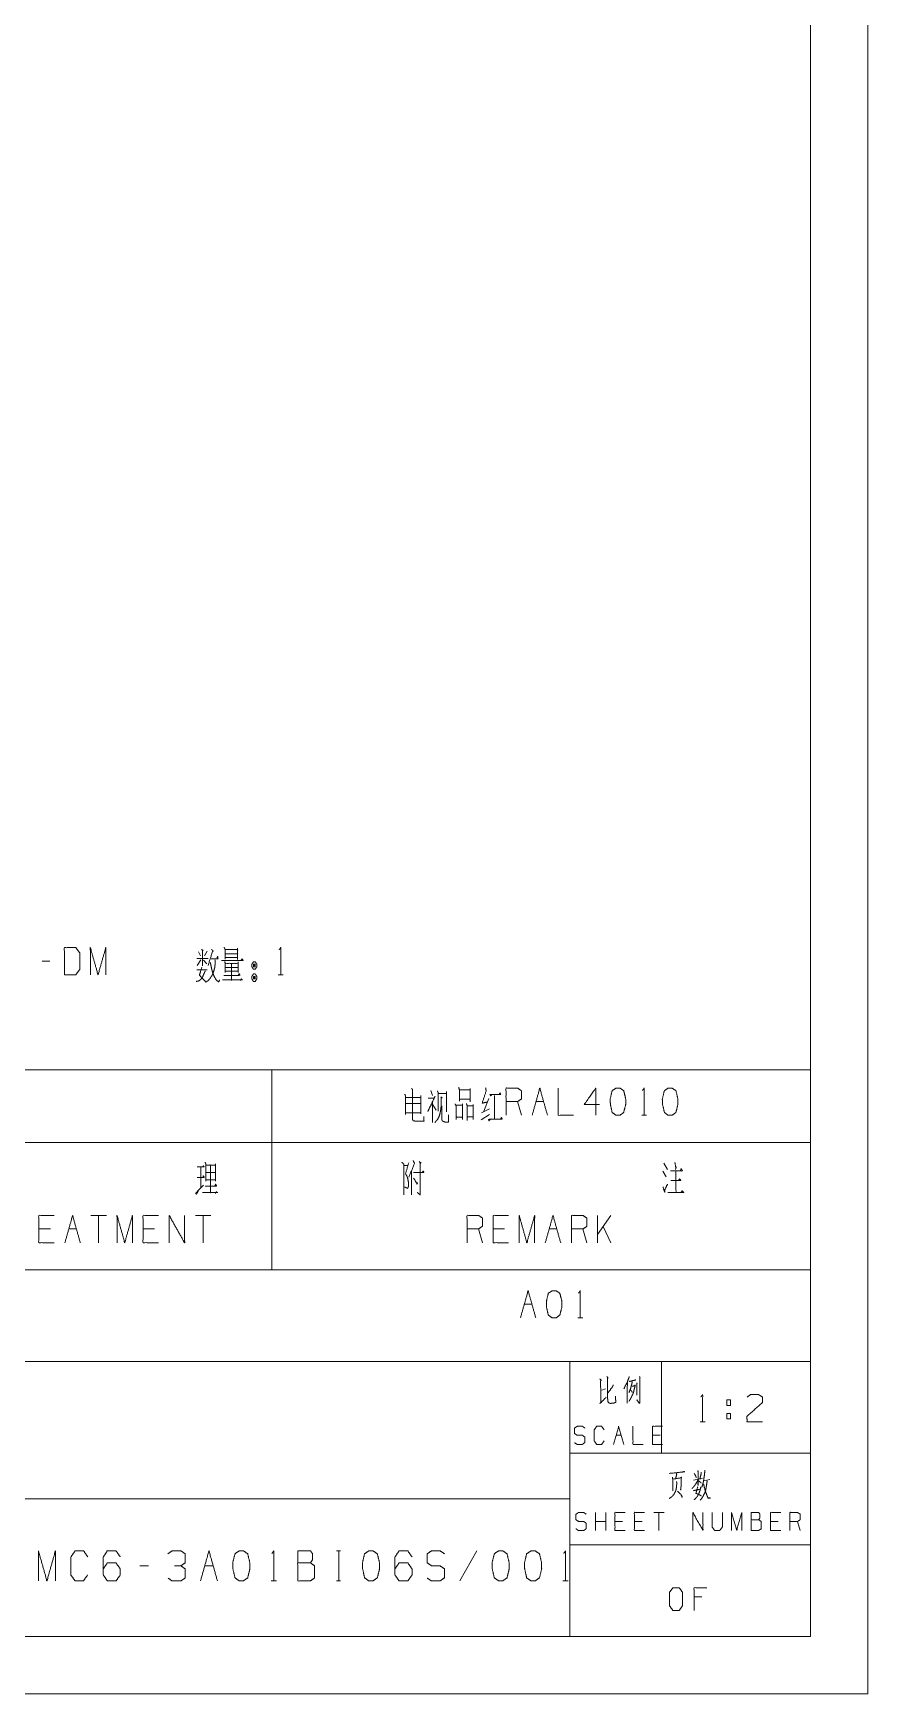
# Model space of a CAD drawing. Header units: millimetres. Extents: x 0 to 420, y 0 to 297.
# Drawn here: x 347.2 to 420, y 0 to 144.9 of the extents above; entities that cross this region are included whole.
import ezdxf

# ---------------------------------------------------------------- set-up
doc = ezdxf.new("R2010")
doc.units = ezdxf.units.MM
doc.layers.add('101', color=7, linetype='Continuous', true_color=0xffffff)

msp = doc.modelspace()

# ---------------------------------------------------------------- linework, layer by layer
at = {"layer": '101', "color": 133, "linetype": 'Continuous', "lineweight": 18}
for p, q in [((420, 0), (420, 297)), ((415, 5), (415, 292)), ((235, 37), (415, 37)), ((235, 29), (415, 29)), ((394, 29), (394, 5)), ((402, 29), (402, 21)), ((394, 21), (415, 21)), ((285, 17), (394, 17)), ((394, 13), (415, 13)), ((25, 5), (415, 5)), ((235, 5), (415, 5)), ((0, 0), (420, 0))]:
    msp.add_line(p, q, dxfattribs=at)
at = {"layer": '101', "color": 72, "linetype": 'Continuous', "lineweight": 18}
for p, q in [((348.62, 63.94), (347.95, 63.94)), ((361.8, 64.04), (361.48, 63.54)), ((361.6, 64.74), (361.76, 64.39)), ((362.03, 64.01), (362.31, 63.69)), ((362.35, 64.79), (362.12, 64.39)), ((361.45, 63.16), (362.36, 63.16)), ((368.56, 62.74), (368.98, 62.74)), ((338, 54.46), (368, 54.46)), ((368, 54.46), (368, 48.11)), ((368, 54.46), (415, 54.46)), ((415, 54.46), (415, 48.11)), ((380.99, 52.22), (380.99, 50.6)), ((381.87, 52.65), (382.02, 52.22)), ((387.44, 52.22), (387.44, 50.17)), ((379.68, 52.03), (380.95, 52.03)), ((379.68, 51.5), (380.95, 51.5)), ((382.04, 51.4), (382.34, 50.93)), ((386.28, 50.7), (387, 51.03)), ((386.93, 51.95), (386.49, 50.85)), ((389.77, 50.48), (389.44, 51.68)), ((391.04, 51.68), (391.71, 51.68)), ((379.7, 50.7), (380.95, 50.7)), ((386.26, 50.08), (386.98, 50.55)), ((400.27, 50.48), (400.7, 50.48)), ((338, 48.11), (368, 48.11)), ((368, 48.11), (368, 37)), ((368, 48.11), (415, 48.11)), ((415, 48.11), (415, 37)), ((380.84, 46.45), (381.02, 46.3)), ((361.81, 45.95), (361.81, 44.13)), ((362.25, 45.48), (363.03, 45.48)), ((379.52, 46.1), (379.87, 46.1)), ((380.17, 45.6), (380.17, 43.53)), ((402.12, 45.6), (402.42, 45.12)), ((402.21, 46.3), (402.51, 45.75)), ((353.56, 41.74), (352.21, 41.74)), ((352.88, 41.74), (352.88, 39.36)), ((362.66, 41.74), (361.32, 41.74)), ((361.99, 41.74), (361.99, 39.36)), ((397.58, 41.74), (396.41, 40.09)), ((396.41, 39.36), (396.41, 41.74)), ((397.58, 39.36), (396.91, 40.79)), ((348.67, 40.56), (347.66, 40.56)), ((350.27, 40.56), (350.94, 40.56)), ((357.77, 40.56), (356.76, 40.56)), ((386.37, 39.36), (386.04, 40.56)), ((388.31, 40.56), (387.31, 40.56)), ((392.19, 40.56), (392.87, 40.56)), ((395.48, 39.36), (395.14, 40.56)), ((338, 37), (368, 37)), ((368, 37), (415, 37)), ((390.02, 34), (390.69, 34)), ((394.7, 32.8), (395.12, 32.8)), ((396.78, 26.5), (397.1, 26.62)), ((405.37, 23.74), (405.8, 23.74)), ((407.69, 24.46), (407.69, 23.99)), ((407.69, 24.46), (408.02, 24.46)), ((398.04, 22.56), (398.48, 22.56)), ((401.88, 22.56), (401.21, 22.56)), ((404.78, 18.63), (405.57, 18.79)), ((405.68, 18.57), (406.23, 18.69)), ((396.24, 14.25), (396.24, 15.82)), ((397.13, 15.04), (396.24, 15.04)), ((397.13, 14.25), (397.13, 15.82)), ((398.6, 15.04), (397.94, 15.04)), ((400.3, 15.04), (399.63, 15.04)), ((402.22, 15.82), (401.33, 15.82)), ((401.78, 15.82), (401.78, 14.25)), ((412.18, 15.04), (411.51, 15.04)), ((414.1, 14.25), (413.88, 15.04)), ((373.63, 12.47), (374, 12.47)), ((373.83, 12.47), (373.83, 9.85)), ((385.88, 12.47), (384.4, 9.85)), ((357.23, 11.17), (356.49, 11.17)), ((362.14, 11.17), (362.88, 11.17)), ((367.94, 9.85), (368.4, 9.85)), ((373.63, 9.85), (374, 9.85)), ((393.39, 9.85), (393.86, 9.85)), ((405.52, 8.46), (404.84, 8.46))]:
    msp.add_line(p, q, dxfattribs=at)
for points, knots in [([(349.89, 62.74), (350.88, 62.74), (351.23, 63.21), (351.23, 64.64), (350.88, 65.11), (349.89, 65.11), (349.89, 62.74)], [0, 0, 0.142134, 0.22716, 0.43179, 0.516817, 0.658951, 1, 1]), ([(352.16, 62.74), (352.16, 65.11), (352.83, 62.74), (353.51, 65.11), (353.51, 62.74)], [0, 0, 0.245192, 0.5, 0.754808, 1, 1]), ([(361.85, 64.94), (362.01, 64.86), (361.94, 64.91), (361.94, 63.51), (361.94, 64.16), (361.45, 64.16), (362.44, 64.16)], [0, 0, 0.046317, 0.069129, 0.43782, 0.608998, 0.739328, 1, 1]), ([(363.05, 64.04), (363.05, 63.74), (363.02, 63.41), (362.93, 63.06), (362.79, 62.71), (362.63, 62.46), (362.45, 62.24), (362.21, 62.09)], [0, 0, 0.134097, 0.280228, 0.441583, 0.61032, 0.742775, 0.870665, 1, 1]), ([(362.74, 64.96), (362.9, 64.79), (362.84, 64.84), (362.44, 63.56)], [0, 0, 0.14354, 0.187781, 1, 1]), ([(362.63, 63.81), (362.68, 63.56), (362.74, 63.26), (362.84, 62.91), (362.98, 62.56), (363.14, 62.29), (363.37, 62.11), (363.43, 62.29)], [0, 0, 0.122117, 0.26769, 0.442438, 0.622809, 0.774615, 0.912625, 1, 1]), ([(362.7, 64.14), (363.3, 64.14), (363.27, 64.34), (363.2, 64.21)], [0, 0, 0.634136, 0.84846, 1, 1]), ([(363.6, 63.99), (365.49, 63.99), (365.4, 64.14), (365.31, 63.99)], [0, 0, 0.844514, 0.922257, 1, 1]), ([(363.88, 63.89), (363.92, 63.76), (363.92, 62.94), (363.92, 63.06), (365.05, 63.06), (365.05, 62.94), (365.05, 63.86), (365.05, 63.74), (363.92, 63.74), (363.92, 63.39), (365.05, 63.39), (364.48, 63.39), (364.48, 63.74), (364.48, 62.24), (364.48, 62.69), (363.81, 62.69), (365.22, 62.69), (365.14, 62.84), (365.07, 62.69)], [0, 0, 0.011506, 0.084582, 0.095655, 0.195851, 0.206923, 0.288858, 0.29993, 0.400126, 0.431129, 0.531325, 0.581423, 0.612426, 0.745292, 0.785151, 0.844642, 0.96989, 0.985312, 1, 1]), ([(363.83, 65.14), (363.92, 64.96), (363.92, 64.11), (363.92, 64.24), (365.01, 64.24), (365.01, 64.09), (365.01, 65.06), (365.01, 64.94), (363.92, 64.94), (365.01, 64.94), (365.01, 64.56), (363.92, 64.56)], [0, 0, 0.027308, 0.145703, 0.163113, 0.315749, 0.336642, 0.472448, 0.489859, 0.642495, 0.795131, 0.847364, 1, 1]), ([(366.55, 63.86), (366.39, 63.86), (366.25, 63.66), (366.25, 63.44), (366.39, 63.24), (366.55, 63.24), (366.69, 63.44), (366.69, 63.66), (366.55, 63.86)], [0, 0, 0.091011, 0.231138, 0.359862, 0.499986, 0.590997, 0.731136, 0.859859, 1, 1]), ([(368.63, 64.91), (368.77, 65.11), (368.77, 62.74)], [0, 0, 0.093486, 1, 1]), ([(362.19, 63.09), (362.05, 62.79), (361.96, 62.56), (361.8, 62.34), (361.64, 62.21), (361.38, 62.16)], [0, 0, 0.251049, 0.434038, 0.642626, 0.795773, 1, 1]), ([(361.89, 63.41), (361.68, 62.71), (362.21, 62.14)], [0, 0, 0.483233, 1, 1]), ([(363.7, 62.29), (365.42, 62.29), (365.33, 62.39), (365.26, 62.24)], [0, 0, 0.851379, 0.917655, 1, 1]), ([(366.69, 62.59), (366.55, 62.81), (366.39, 62.81), (366.25, 62.59), (366.25, 62.39), (366.39, 62.16), (366.55, 62.16), (366.69, 62.39), (366.69, 62.59)], [0, 0, 0.149205, 0.238519, 0.387711, 0.499998, 0.649193, 0.738506, 0.887714, 1, 1]), ([(366.39, 63.44), (366.55, 63.44), (366.39, 63.66), (366.39, 63.44)], [0, 0, 0.241164, 0.658904, 1, 1]), ([(366.39, 62.59), (366.39, 62.39), (366.55, 62.39)], [0, 0, 0.556976, 1, 1]), ([(366.55, 63.44), (366.55, 63.66), (366.39, 63.66)], [0, 0, 0.585813, 1, 1]), ([(366.55, 62.59), (366.39, 62.59), (366.55, 62.39), (366.55, 62.59)], [0, 0, 0.258824, 0.674604, 1, 1]), ([(379.59, 52.33), (379.66, 52.18), (379.66, 50.55)], [0, 0, 0.092597, 1, 1]), ([(380.19, 52.82), (380.28, 52.73), (380.28, 50.1), (380.33, 50), (380.49, 49.98), (381.27, 49.98), (381.27, 50.38)], [0, 0, 0.031698, 0.655157, 0.682037, 0.720284, 0.904996, 1, 1]), ([(382.45, 52.6), (382.52, 52.43), (382.52, 50.83)], [0, 0, 0.105514, 1, 1]), ([(382.52, 52.38), (383.23, 52.38), (383.23, 52.55), (383.23, 50.78)], [0, 0, 0.266094, 0.331958, 1, 1]), ([(384.3, 52.93), (384.37, 52.68), (384.37, 51.7), (384.37, 51.88), (385.29, 51.88), (385.29, 51.65), (385.29, 52.82), (385.29, 52.7), (384.37, 52.7)], [0, 0, 0.054432, 0.258706, 0.29537, 0.487932, 0.535072, 0.781249, 0.807438, 1, 1]), ([(386.65, 52.88), (386.7, 52.6), (386.35, 51.53), (386.84, 51.65)], [0, 0, 0.145701, 0.734427, 1, 1]), ([(387.18, 52.25), (387.09, 52.18), (387.02, 52.3), (387.97, 52.3), (387.9, 52.43), (387.83, 52.3)], [0, 0, 0.077218, 0.17288, 0.808676, 0.904338, 1, 1]), ([(388.43, 50.48), (388.43, 52.85), (389.44, 52.85), (389.77, 52.63), (389.77, 51.9), (389.44, 51.68), (388.43, 51.68)], [0, 0, 0.400951, 0.571036, 0.639278, 0.761673, 0.829915, 1, 1]), ([(390.71, 50.48), (391.38, 52.85), (392.05, 50.48)], [0, 0, 0.499999, 1, 1]), ([(392.98, 52.85), (392.98, 50.48), (394.33, 50.48)], [0, 0, 0.638733, 1, 1]), ([(396.6, 51.43), (395.26, 51.43), (396.27, 52.85), (396.27, 50.48)], [0, 0, 0.245869, 0.565295, 1, 1]), ([(398.37, 50.48), (398.7, 50.73), (398.88, 51.43), (398.88, 51.9), (398.7, 52.63), (398.37, 52.85), (398.03, 52.85), (397.69, 52.63), (397.52, 51.9), (397.54, 51.43), (397.69, 50.73), (398.03, 50.48), (398.37, 50.48)], [0, 0, 0.067524, 0.18397, 0.260582, 0.380942, 0.446139, 0.500302, 0.565504, 0.685862, 0.762527, 0.878308, 0.945837, 1, 1]), ([(400.34, 52.65), (400.48, 52.85), (400.48, 50.48)], [0, 0, 0.093495, 1, 1]), ([(402.92, 50.48), (403.26, 50.73), (403.43, 51.43), (403.43, 51.9), (403.26, 52.63), (402.92, 52.85), (402.58, 52.85), (402.25, 52.63), (402.07, 51.9), (402.09, 51.43), (402.25, 50.73), (402.58, 50.48), (402.92, 50.48)], [0, 0, 0.067525, 0.183972, 0.260585, 0.380946, 0.446143, 0.500306, 0.565503, 0.685864, 0.76253, 0.878312, 0.945837, 1, 1]), ([(381.65, 51.97), (382.15, 51.97), (382.24, 52.13), (381.6, 50.8), (382.02, 51.63), (382.02, 49.85)], [0, 0, 0.102218, 0.138179, 0.441776, 0.633382, 1, 1]), ([(382.73, 52.1), (382.87, 52), (382.78, 52), (382.78, 51.38), (382.73, 50.95), (382.68, 50.68), (382.59, 50.38), (382.45, 50.1), (382.22, 49.85)], [0, 0, 0.067741, 0.102315, 0.346795, 0.514328, 0.623882, 0.746214, 0.867178, 1, 1]), ([(382.84, 51.3), (382.84, 50.02), (382.96, 49.95), (383.12, 49.88), (383.42, 49.88), (383.42, 50.53)], [0, 0, 0.500781, 0.55761, 0.626688, 0.744702, 1, 1]), ([(383.98, 51.47), (384.07, 51.3), (384.07, 50.1), (384.07, 50.33), (384.62, 50.33), (384.62, 50.13), (384.62, 51.47), (384.62, 51.35), (384.07, 51.35)], [0, 0, 0.044639, 0.317869, 0.369099, 0.493859, 0.539397, 0.84678, 0.87524, 1, 1]), ([(384.97, 51.5), (385.04, 51.35), (385.04, 50.02), (385.04, 50.35), (385.56, 50.35), (385.56, 50.1), (385.56, 51.43), (385.56, 51.3), (385.06, 51.3)], [0, 0, 0.036663, 0.329593, 0.401444, 0.514757, 0.570026, 0.862955, 0.89059, 1, 1]), ([(387.04, 50.1), (386.95, 49.98), (386.9, 50.13), (388.1, 50.13), (388.03, 50.3), (387.97, 50.17)], [0, 0, 0.083253, 0.169787, 0.823494, 0.926146, 1, 1]), ([(362.17, 46.38), (362.25, 46.22), (362.25, 44.73), (362.25, 44.85), (363.07, 44.85), (363.07, 44.73), (363.07, 46.22), (363.07, 46.13), (362.25, 46.13), (362.64, 46.13), (362.64, 43.73), (361.94, 43.73), (363.28, 43.73), (363.19, 43.78), (363.17, 43.83), (363.07, 43.67)], [0, 0, 0.016856, 0.162098, 0.174201, 0.252928, 0.265031, 0.410272, 0.419955, 0.498682, 0.536334, 0.76872, 0.837175, 0.967244, 0.977077, 0.982211, 1, 1]), ([(379.34, 46.38), (379.5, 46.22), (379.5, 43.53)], [0, 0, 0.074914, 1, 1]), ([(380.33, 46.53), (380.44, 46.3), (379.96, 45.08)], [0, 0, 0.159107, 1, 1]), ([(361.48, 45.05), (362.1, 45.05), (362.02, 45.2), (361.99, 45.08)], [0, 0, 0.676561, 0.857934, 1, 1]), ([(361.49, 45.98), (362.1, 45.98), (362.02, 46.08), (361.99, 45.95)], [0, 0, 0.704243, 0.847777, 1, 1]), ([(379.94, 46.33), (379.66, 45.37), (379.77, 45.2), (379.84, 45.02), (379.91, 44.68), (379.91, 44.25), (379.84, 44.1), (379.59, 44.23)], [0, 0, 0.379822, 0.458229, 0.530553, 0.667378, 0.830233, 0.893776, 1, 1]), ([(380.35, 45.48), (381.27, 45.48), (381.2, 45.62), (381.14, 45.5)], [0, 0, 0.752923, 0.888763, 1, 1]), ([(380.37, 45), (380.68, 44.48), (380.7, 44.58), (380.61, 44.6)], [0, 0, 0.760418, 0.886215, 1, 1]), ([(380.95, 46.35), (380.95, 43.53), (380.68, 43.75)], [0, 0, 0.890401, 1, 1]), ([(403.26, 45.6), (403.26, 43.75), (402.55, 43.75), (403.94, 43.75), (403.8, 43.9), (403.71, 43.75)], [0, 0, 0.426906, 0.590047, 0.912256, 0.959823, 1, 1]), ([(402.78, 45.62), (403.84, 45.62), (403.71, 45.83), (403.66, 45.65)], [0, 0, 0.717261, 0.876328, 1, 1]), ([(402.8, 44.8), (403.68, 44.8), (403.59, 44.95), (403.5, 44.83)], [0, 0, 0.729813, 0.873574, 1, 1]), ([(403.17, 46.35), (403.26, 45.87), (403.27, 45.98), (403.22, 45.75)], [0, 0, 0.592181, 0.716658, 1, 1]), ([(361.57, 43.85), (361.41, 43.6), (361.34, 43.67), (362.02, 44.38)], [0, 0, 0.214427, 0.289033, 1, 1]), ([(362.17, 44.3), (363.17, 44.3), (363.1, 44.48), (363.03, 44.33)], [0, 0, 0.739673, 0.878255, 1, 1]), ([(402.12, 44.23), (402.3, 43.73), (402.27, 43.95), (402.53, 44.48)], [0, 0, 0.39393, 0.563113, 1, 1]), ([(349, 39.36), (347.66, 39.36), (347.66, 41.74), (349, 41.74)], [0, 0, 0.26539, 0.73461, 1, 1]), ([(349.94, 39.36), (350.61, 41.74), (351.28, 39.36)], [0, 0, 0.499999, 1, 1]), ([(354.49, 39.36), (354.49, 41.74), (355.16, 39.36), (355.83, 41.74), (355.83, 39.36)], [0, 0, 0.245192, 0.500001, 0.754808, 1, 1]), ([(358.11, 39.36), (356.76, 39.36), (356.76, 41.74), (358.11, 41.74)], [0, 0, 0.26539, 0.73461, 1, 1]), ([(359.04, 39.36), (359.04, 41.74), (360.38, 39.36), (360.38, 41.74)], [0, 0, 0.317574, 0.682426, 1, 1]), ([(385.03, 39.36), (385.03, 41.74), (386.04, 41.74), (386.37, 41.51), (386.37, 40.79), (386.04, 40.56), (385.03, 40.56)], [0, 0, 0.400952, 0.571031, 0.639278, 0.761674, 0.829922, 1, 1]), ([(388.65, 39.36), (387.31, 39.36), (387.31, 41.74), (388.65, 41.74)], [0, 0, 0.26539, 0.73461, 1, 1]), ([(389.58, 39.36), (389.58, 41.74), (390.25, 39.36), (390.93, 41.74), (390.93, 39.36)], [0, 0, 0.245192, 0.499999, 0.754808, 1, 1]), ([(394.14, 39.36), (394.14, 41.74), (395.14, 41.74), (395.48, 41.51), (395.48, 40.79), (395.14, 40.56), (394.14, 40.56)], [0, 0, 0.400951, 0.571036, 0.639278, 0.761673, 0.829915, 1, 1]), ([(389.69, 32.8), (390.36, 35.17), (391.03, 32.8)], [0, 0, 0.499999, 1, 1]), ([(392.79, 32.8), (393.13, 33.05), (393.31, 33.75), (393.31, 34.22), (393.13, 34.95), (392.79, 35.17), (392.46, 35.17), (392.12, 34.95), (391.95, 34.22), (391.96, 33.75), (392.12, 33.05), (392.46, 32.8), (392.79, 32.8)], [0, 0, 0.067524, 0.183969, 0.260581, 0.380939, 0.446136, 0.500306, 0.565502, 0.685861, 0.762526, 0.878306, 0.94583, 1, 1]), ([(394.77, 34.97), (394.91, 35.17), (394.91, 32.8)], [0, 0, 0.093487, 1, 1]), ([(397.22, 27.7), (397.34, 27.55), (397.29, 27.59), (397.29, 26.72), (397.29, 26.04), (397.29, 25.94), (397.31, 25.54), (397.35, 25.44), (397.41, 25.38), (397.54, 25.34), (397.8, 25.36), (397.99, 25.42), (398.01, 25.44), (397.98, 25.98)], [0, 0, 0.050887, 0.067371, 0.30486, 0.491459, 0.519732, 0.627242, 0.657953, 0.681265, 0.71898, 0.791172, 0.845841, 0.852765, 1, 1]), ([(399.18, 27.7), (399.16, 27.59), (398.99, 27.14), (398.84, 26.87), (398.72, 26.62)], [0, 0, 0.089072, 0.504979, 0.766001, 1, 1]), ([(400.07, 27.68), (400.13, 27.59), (400.1, 27.57), (400.12, 25.52), (400.12, 25.5), (400.1, 25.38), (400.07, 25.34), (399.84, 25.65), (400.07, 25.36), (400.1, 25.44)], [0, 0, 0.031372, 0.042462, 0.676473, 0.682877, 0.721567, 0.737252, 0.857566, 0.97283, 1, 1]), ([(396.62, 27.47), (396.76, 27.35), (396.68, 27.39), (396.71, 25.4), (396.62, 25.32), (397.17, 25.88)], [0, 0, 0.060255, 0.090729, 0.71461, 0.752496, 1, 1]), ([(397.29, 26.23), (397.72, 26.77), (397.79, 26.95)], [0, 0, 0.77398, 1, 1]), ([(399.02, 27.14), (399, 25.38), (398.99, 25.5), (398.99, 25.52), (399, 25.71)], [0, 0, 0.841012, 0.900786, 0.910681, 1, 1]), ([(399.43, 27.22), (399.44, 27.18), (399.37, 26.89), (399.3, 26.62), (399.22, 26.43), (399.16, 26.29)], [0, 0, 0.044891, 0.350478, 0.63559, 0.840224, 1, 1]), ([(399.43, 26.83), (399.72, 26.89), (399.69, 26.95), (399.66, 26.72), (399.6, 26.52), (399.57, 26.35), (399.52, 26.19), (399.44, 26.04), (399.37, 25.88), (399.3, 25.75), (399.22, 25.61), (399.16, 25.54)], [0, 0, 0.158182, 0.194476, 0.315843, 0.429568, 0.518472, 0.611327, 0.697145, 0.792857, 0.869066, 0.954883, 1, 1]), ([(399.19, 27.28), (399.22, 27.26), (399.25, 27.26), (399.76, 27.39), (399.72, 27.39), (399.65, 27.35)], [0, 0, 0.049781, 0.090425, 0.822292, 0.883256, 1, 1]), ([(399.28, 26.52), (399.41, 26.39), (399.44, 26.29)], [0, 0, 0.6273, 1, 1]), ([(399.85, 27.12), (399.88, 27.08), (399.85, 27.06), (399.85, 26.06), (399.84, 26.17), (399.85, 26.29)], [0, 0, 0.038712, 0.066084, 0.824707, 0.904517, 1, 1]), ([(405.44, 25.91), (405.59, 26.11), (405.59, 23.74)], [0, 0, 0.093487, 1, 1]), ([(409.47, 25.89), (409.78, 26.11), (410.47, 26.11), (410.81, 25.89), (410.81, 25.41), (409.45, 24.21), (409.47, 23.74), (410.81, 23.74)], [0, 0, 0.069688, 0.192972, 0.265273, 0.350226, 0.674741, 0.759753, 1, 1]), ([(407.69, 25.16), (407.69, 25.64), (408.02, 25.64), (408.02, 25.16), (407.69, 25.16)], [0, 0, 0.292916, 0.5, 0.792916, 1, 1]), ([(394.41, 21.91), (394.63, 21.76), (395.09, 21.76), (395.31, 21.93), (395.31, 22.39), (395.09, 22.56), (394.64, 22.56), (394.41, 22.71), (394.41, 23.19), (394.64, 23.34), (395.09, 23.34), (395.31, 23.19)], [0, 0, 0.068029, 0.184052, 0.254519, 0.372336, 0.442804, 0.555843, 0.62637, 0.748396, 0.818923, 0.931962, 1, 1]), ([(397, 22.08), (396.77, 21.76), (396.34, 21.76), (396.12, 22.08), (396.12, 23.02), (396.34, 23.34), (396.78, 23.34), (397.01, 23.02)], [0, 0, 0.114571, 0.243364, 0.357935, 0.638587, 0.753157, 0.885429, 1, 1]), ([(397.81, 21.76), (398.26, 23.34), (398.7, 21.76)], [0, 0, 0.499998, 1, 1]), ([(399.51, 23.34), (399.51, 21.76), (400.4, 21.76)], [0, 0, 0.638737, 1, 1]), ([(402.1, 21.76), (401.21, 21.76), (401.21, 23.34), (402.1, 23.34)], [0, 0, 0.265388, 0.734612, 1, 1]), ([(408.02, 24.46), (408.02, 23.99), (407.69, 23.99)], [0, 0, 0.585831, 1, 1]), ([(402.68, 19.23), (404.03, 19.37), (403.97, 19.39), (403.83, 19.37)], [0, 0, 0.865805, 0.905503, 1, 1]), ([(402.95, 18.9), (402.98, 18.73), (402.99, 18.3), (402.99, 17.72), (402.98, 17.8), (402.98, 17.95)], [0, 0, 0.119124, 0.427226, 0.837796, 0.897358, 1, 1]), ([(402.98, 18.73), (403.77, 18.86), (403.72, 18.9), (403.71, 18.55), (403.71, 18.17), (403.69, 17.95), (403.68, 17.76), (403.67, 17.84), (403.69, 18.03)], [0, 0, 0.351984, 0.378534, 0.533493, 0.697426, 0.797814, 0.880033, 0.917028, 1, 1]), ([(403.3, 19.29), (403.33, 19.17), (403.23, 18.77)], [0, 0, 0.238945, 1, 1]), ([(404.86, 19.21), (405, 18.98), (405.03, 18.84)], [0, 0, 0.640218, 1, 1]), ([(405.17, 19.48), (405.2, 19.33), (405.2, 18.19), (405.17, 18.34), (405.2, 18.46)], [0, 0, 0.094654, 0.823642, 0.918295, 1, 1]), ([(405.46, 19.33), (405.46, 19.23), (405.35, 18.75)], [0, 0, 0.174306, 1, 1]), ([(405.77, 19.52), (405.77, 19.39), (405.76, 19.17), (405.71, 18.88), (405.67, 18.57), (405.61, 18.32), (405.54, 18.09), (405.52, 18.03)], [0, 0, 0.081859, 0.232245, 0.425429, 0.632112, 0.800316, 0.957949, 1, 1]), ([(403.31, 18.53), (403.34, 18.4), (403.33, 18.36), (403.31, 18.07), (403.27, 17.82), (403.23, 17.68), (403.15, 17.53), (403.07, 17.39), (402.92, 17.22), (402.77, 17.1), (402.66, 17.04)], [0, 0, 0.073225, 0.098424, 0.26494, 0.409696, 0.496582, 0.589746, 0.686975, 0.813798, 0.923947, 1, 1]), ([(403.39, 17.68), (403.59, 17.49), (403.71, 17.37), (403.77, 17.28), (403.81, 17.12), (403.72, 17.32)], [0, 0, 0.292982, 0.473564, 0.580848, 0.762106, 1, 1]), ([(405.19, 18.65), (405.05, 18.42), (404.92, 18.21), (404.79, 18.05), (404.66, 17.9)], [0, 0, 0.287233, 0.555137, 0.786183, 1, 1]), ([(404.78, 17.72), (405.41, 17.86), (405.42, 18.05), (405.42, 17.97), (405.35, 17.72), (405.25, 17.45), (405.14, 17.24), (405.03, 17.12), (404.92, 16.99), (404.85, 16.93)], [0, 0, 0.304469, 0.392577, 0.431617, 0.55371, 0.68947, 0.798366, 0.878841, 0.95475, 1, 1]), ([(405.16, 18.07), (405, 17.49), (405.1, 17.45), (405.22, 17.41), (405.33, 17.35), (405.48, 17.26)], [0, 0, 0.529111, 0.626299, 0.735529, 0.852099, 1, 1]), ([(405.2, 18.61), (405.38, 18.48), (405.46, 18.38)], [0, 0, 0.613114, 1, 1]), ([(405.98, 18.57), (405.93, 18.21), (405.89, 17.97), (405.85, 17.76), (405.79, 17.57), (405.67, 17.32), (405.57, 17.14), (405.45, 16.97), (405.36, 16.89)], [0, 0, 0.194372, 0.332632, 0.448613, 0.555646, 0.70616, 0.822691, 0.933849, 1, 1]), ([(405.65, 18.3), (405.68, 18.26), (405.83, 17.68), (405.93, 17.41), (406.04, 17.12), (406.06, 17.06), (406.28, 17.08), (406.06, 17.1), (405.99, 17.22)], [0, 0, 0.026719, 0.341744, 0.493482, 0.655463, 0.691641, 0.807838, 0.924035, 1, 1]), ([(394.53, 14.4), (394.75, 14.25), (395.21, 14.25), (395.43, 14.41), (395.43, 14.88), (395.21, 15.04), (394.76, 15.04), (394.53, 15.19), (394.53, 15.67), (394.76, 15.82), (395.21, 15.82), (395.43, 15.67)], [0, 0, 0.068036, 0.184055, 0.25452, 0.372334, 0.442799, 0.555845, 0.626371, 0.748393, 0.818918, 0.931964, 1, 1]), ([(398.83, 14.25), (397.94, 14.25), (397.94, 15.82), (398.83, 15.82)], [0, 0, 0.265394, 0.734606, 1, 1]), ([(400.52, 14.25), (399.63, 14.25), (399.63, 15.82), (400.52, 15.82)], [0, 0, 0.265394, 0.734606, 1, 1]), ([(404.73, 14.25), (404.73, 15.82), (405.62, 14.25), (405.62, 15.82)], [0, 0, 0.317573, 0.682427, 1, 1]), ([(406.42, 15.82), (406.42, 14.56), (406.63, 14.25), (407.08, 14.25), (407.31, 14.56), (407.31, 15.82)], [0, 0, 0.337149, 0.438598, 0.557784, 0.662851, 1, 1]), ([(408.12, 14.25), (408.12, 15.82), (408.56, 14.25), (409.01, 15.82), (409.01, 14.25)], [0, 0, 0.245192, 0.5, 0.754808, 1, 1]), ([(409.82, 15.19), (409.82, 15.82), (410.48, 15.82), (410.59, 15.67), (410.59, 15.36), (410.48, 15.19), (409.82, 15.19), (409.82, 14.25), (410.47, 14.25), (410.7, 14.4), (410.7, 15.04), (410.48, 15.19)], [0, 0, 0.115916, 0.238849, 0.272472, 0.33043, 0.366587, 0.48952, 0.663395, 0.784172, 0.83349, 0.952457, 1, 1]), ([(412.4, 14.25), (411.51, 14.25), (411.51, 15.82), (412.4, 15.82)], [0, 0, 0.265394, 0.734606, 1, 1]), ([(413.21, 14.25), (413.21, 15.82), (413.88, 15.82), (414.1, 15.67), (414.1, 15.19), (413.88, 15.04), (413.21, 15.04)], [0, 0, 0.400946, 0.571033, 0.639276, 0.76167, 0.829914, 1, 1]), ([(347.63, 9.85), (347.63, 12.47), (348.37, 9.85), (349.11, 12.47), (349.11, 9.85)], [0, 0, 0.245192, 0.5, 0.754808, 1, 1]), ([(351.92, 10.37), (351.55, 9.85), (350.83, 9.85), (350.46, 10.37), (350.46, 11.94), (350.83, 12.47), (351.57, 12.47), (351.94, 11.94)], [0, 0, 0.114569, 0.243366, 0.357935, 0.638584, 0.753153, 0.885431, 1, 1]), ([(353.29, 10.9), (353.64, 11.42), (354.4, 11.42), (354.77, 10.9), (354.77, 10.37), (354.4, 9.85), (353.64, 9.85), (353.29, 10.37), (353.29, 11.94), (353.64, 12.47), (354.4, 12.47), (354.77, 11.94)], [0, 0, 0.076963, 0.169761, 0.248073, 0.312018, 0.390331, 0.483128, 0.560091, 0.751927, 0.82889, 0.921688, 1, 1]), ([(360.06, 11.17), (360.43, 11.42), (360.43, 12.22), (360.06, 12.47), (359.29, 12.47), (358.92, 12.22)], [0, 0, 0.153874, 0.429854, 0.583729, 0.846126, 1, 1]), ([(365.52, 9.85), (365.89, 10.12), (366.08, 10.9), (366.08, 11.42), (365.89, 12.22), (365.52, 12.47), (365.15, 12.47), (364.78, 12.22), (364.58, 11.42), (364.6, 10.9), (364.78, 10.12), (365.15, 9.85), (365.52, 9.85)], [0, 0, 0.06753, 0.183974, 0.260586, 0.380945, 0.446147, 0.500311, 0.565508, 0.685867, 0.762531, 0.878311, 0.945836, 1, 1]), ([(368.01, 12.25), (368.17, 12.47), (368.17, 9.85)], [0, 0, 0.093489, 1, 1]), ([(370.26, 11.42), (370.26, 12.47), (371.37, 12.47), (371.55, 12.22), (371.55, 11.7), (371.37, 11.42), (370.26, 11.42), (370.26, 9.85), (371.35, 9.85), (371.72, 10.1), (371.72, 11.17), (371.37, 11.42)], [0, 0, 0.115917, 0.238847, 0.272469, 0.330428, 0.366584, 0.489513, 0.663389, 0.784162, 0.833485, 0.952453, 1, 1]), ([(376.83, 9.85), (377.2, 10.12), (377.4, 10.9), (377.4, 11.42), (377.2, 12.22), (376.83, 12.47), (376.46, 12.47), (376.09, 12.22), (375.9, 11.42), (375.92, 10.9), (376.09, 10.12), (376.46, 9.85), (376.83, 9.85)], [0, 0, 0.067525, 0.183969, 0.260581, 0.380939, 0.446136, 0.500306, 0.565503, 0.685861, 0.762526, 0.878305, 0.94583, 1, 1]), ([(378.74, 10.9), (379.1, 11.42), (379.86, 11.42), (380.23, 10.9), (380.23, 10.37), (379.86, 9.85), (379.1, 9.85), (378.74, 10.37), (378.74, 11.94), (379.1, 12.47), (379.86, 12.47), (380.23, 11.94)], [0, 0, 0.076963, 0.169761, 0.248073, 0.312018, 0.390331, 0.483128, 0.560091, 0.751927, 0.82889, 0.921688, 1, 1]), ([(381.55, 10.1), (381.92, 9.85), (382.68, 9.85), (383.06, 10.12), (383.06, 10.9), (382.68, 11.17), (381.94, 11.17), (381.55, 11.42), (381.55, 12.22), (381.94, 12.47), (382.68, 12.47), (383.06, 12.22)], [0, 0, 0.068036, 0.184054, 0.254519, 0.372335, 0.4428, 0.555843, 0.62637, 0.748394, 0.818921, 0.931964, 1, 1]), ([(388.15, 9.85), (388.52, 10.12), (388.71, 10.9), (388.71, 11.42), (388.52, 12.22), (388.15, 12.47), (387.78, 12.47), (387.41, 12.22), (387.21, 11.42), (387.23, 10.9), (387.41, 10.12), (387.78, 9.85), (388.15, 9.85)], [0, 0, 0.067525, 0.18397, 0.260581, 0.38094, 0.446137, 0.500301, 0.565503, 0.685862, 0.762526, 0.878306, 0.945836, 1, 1]), ([(390.98, 9.85), (391.35, 10.12), (391.54, 10.9), (391.54, 11.42), (391.35, 12.22), (390.98, 12.47), (390.61, 12.47), (390.23, 12.22), (390.04, 11.42), (390.06, 10.9), (390.23, 10.12), (390.61, 9.85), (390.98, 9.85)], [0, 0, 0.067525, 0.183971, 0.260584, 0.380944, 0.446141, 0.500306, 0.565504, 0.685864, 0.762529, 0.87831, 0.945835, 1, 1]), ([(393.47, 12.25), (393.63, 12.47), (393.63, 9.85)], [0, 0, 0.093489, 1, 1]), ([(358.94, 10.1), (359.29, 9.85), (360.06, 9.85), (360.43, 10.1), (360.43, 10.9), (360.06, 11.17), (359.49, 11.17)], [0, 0, 0.12412, 0.343687, 0.472445, 0.703378, 0.836732, 1, 1]), ([(402.99, 7.28), (403.55, 7.28), (403.83, 7.68), (403.83, 8.86), (403.55, 9.25), (402.99, 9.25), (402.7, 8.86), (402.7, 7.68), (402.99, 7.28)], [0, 0, 0.102683, 0.191619, 0.409477, 0.498413, 0.601096, 0.691619, 0.909477, 1, 1]), ([(404.84, 7.28), (404.84, 9.25), (405.95, 9.25)], [0, 0, 0.638735, 1, 1])]:
    msp.add_open_spline(points, degree=1, knots=knots, dxfattribs=at)
for points in [[(391.86, 39.36), (392.53, 41.74), (393.2, 39.36)], [(361.77, 9.85), (362.51, 12.47), (363.25, 9.85)]]:
    msp.add_open_spline(points, degree=1, dxfattribs=at)

doc.saveas('drawing.dxf')
